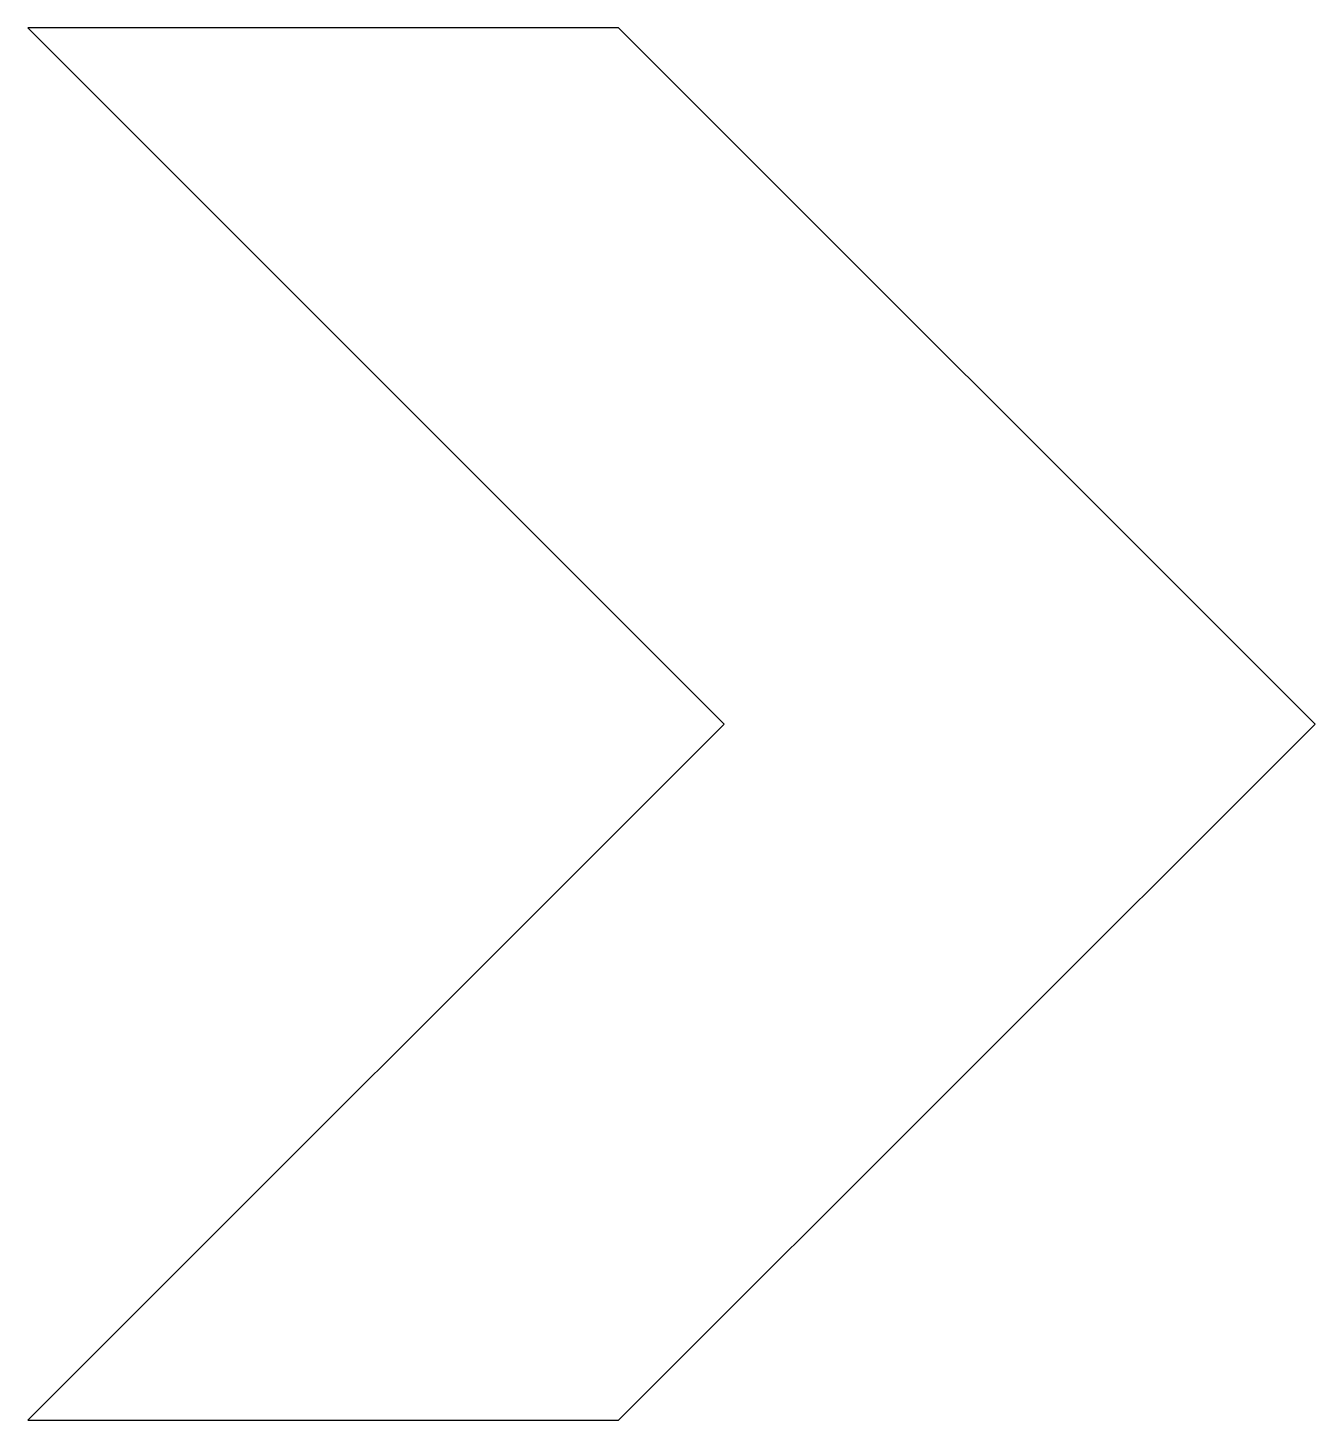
# Model space of a CAD drawing. Header units: centimetres. Extents: x -7.9 to 4.9, y -7.4 to 6.5.
import ezdxf

# ---------------------------------------------------------------- set-up
doc = ezdxf.new("R2010")
doc.units = ezdxf.units.CM
doc.header["$MEASUREMENT"] = 0
doc.layers.add('Camada 1', color=7, linetype='Continuous')

msp = doc.modelspace()

# ---------------------------------------------------------------- linework, layer by layer
at = {"layer": 'Camada 1'}
msp.add_open_spline([(-7.93866, -7.35322), (-7.93866, -7.35322), (-1.00902, -0.42357), (-1.00902, -0.42357), (-1.00902, -0.42357), (-1.00902, -0.42357), (-7.93866, 6.50655), (-7.93866, 6.50655), (-7.93866, 6.50655), (-7.93866, 6.50655), (-2.06063, 6.50655), (-2.06063, 6.50655), (-2.06063, 6.50655), (-2.06063, 6.50655), (4.86947, -0.42357), (4.86947, -0.42357), (4.86947, -0.42357), (4.86947, -0.42357), (-2.06063, -7.35322), (-2.06063, -7.35322), (-2.06063, -7.35322), (-2.06063, -7.35322), (-7.93866, -7.35322), (-7.93866, -7.35322)], degree=3, knots=[0, 0, 0, 0, 0.14285714, 0.14285714, 0.14285714, 0.14285714, 0.28571429, 0.28571429, 0.28571429, 0.28571429, 0.42857143, 0.42857143, 0.42857143, 0.42857143, 0.57142857, 0.57142857, 0.57142857, 0.57142857, 0.71428571, 0.71428571, 0.71428571, 0.71428571, 1, 1, 1, 1], dxfattribs=at)

doc.saveas('drawing.dxf')
